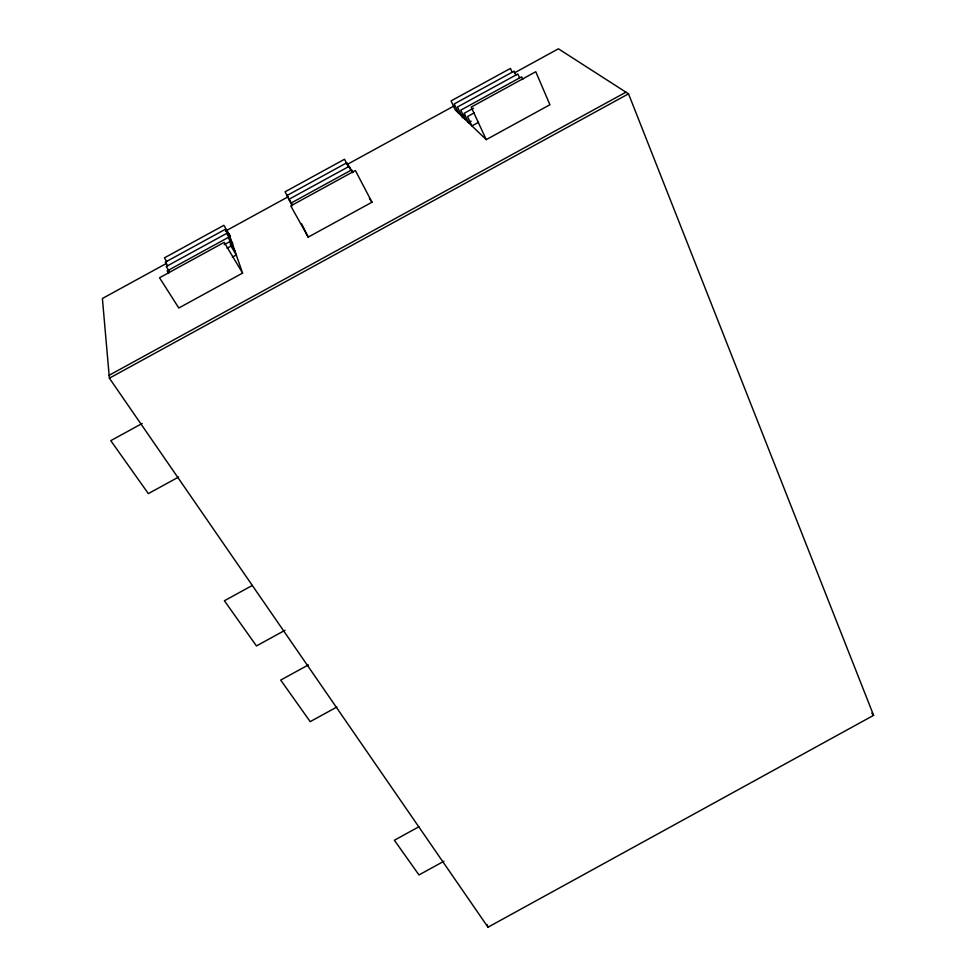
<?xml version="1.0" encoding="UTF-8"?>
<svg xmlns="http://www.w3.org/2000/svg" width="976" height="976" viewBox="0 0 976 976"><rect width="100%" height="100%" fill="white"/><g stroke="black" fill="none" stroke-linecap="round" stroke-linejoin="round"><path stroke-width="1.46" d="M109.129 375.272L625.958 92.183M109.385 378.188L628.52 93.83L873.605 715.335L488 927.2L109.385 378.188L102.395 298.497L166.579 263.349M142.228 423.438L110.776 440.664L148.352 493.612L178.632 477.02M252.32 585.441L224.395 600.752L256.456 645.941L285.016 630.264M308.392 664.9L280.698 680.089L310.197 721.642L336.879 707.002M418.911 826.757L394.365 840.251L418.985 874.935L443.958 861.222M225.419 231.129L288.274 196.713M347.114 164.493L454.096 105.92M514.279 72.968L558.406 48.8L628.52 93.83M290.775 203.228L351.653 169.885L353.019 172.471M224.175 244.708L229.519 241.78L234.789 250.625M473.482 108.19L464.149 113.301L468.492 122.634L471.152 121.183M464.478 114.765L461.807 116.229L457.5 107.006L517.841 73.969L519.586 77.97M230.226 244.793L232.849 243.353M462.234 117.742L464.857 116.315M227.03 248.233L230.983 246.062L236.29 254.968L232.349 257.127M474.129 112.923L467.553 116.522L471.933 125.928L478.484 122.342M242.573 273.085L178.791 308.013L159.539 277.757L224.199 242.353L242.573 273.085L228.994 233.947M308.221 237.119L371.978 202.215L355.374 170.519L290.75 205.899L308.221 237.119L301.462 223.577M486.231 139.629L549.927 104.749L535.775 71.736L471.201 107.092L486.231 139.629L455.316 110.007L451.058 100.918L510.448 68.405L512.18 72.346M871.8 713.151L873.605 715.335M369.44 198.421L371.978 202.215M169.324 271.426L166.225 266.509L226.652 233.41L231.849 242.146M168.714 273.402L167.152 270.925L228.067 237.558L233.301 246.355M166.701 261.519L164.407 257.871L223.87 225.31L230.47 236.424M167.616 265.826L165.31 262.154L225.249 229.336L230.409 238.01M291.873 204.362L286.944 195.554L346.858 162.748L350.884 170.397M292.385 205.692L288.847 199.36L349.237 166.286L352.617 172.703M348.517 166.859L344.516 159.259L285.077 191.796L291.995 204.618M458.537 113.094L454.243 103.944L514.12 71.163L515.853 75.14M465.125 119.401L460.794 110.129L521.635 76.811L522.807 79.507M487.036 924.54L488 927.2"/></g></svg>
